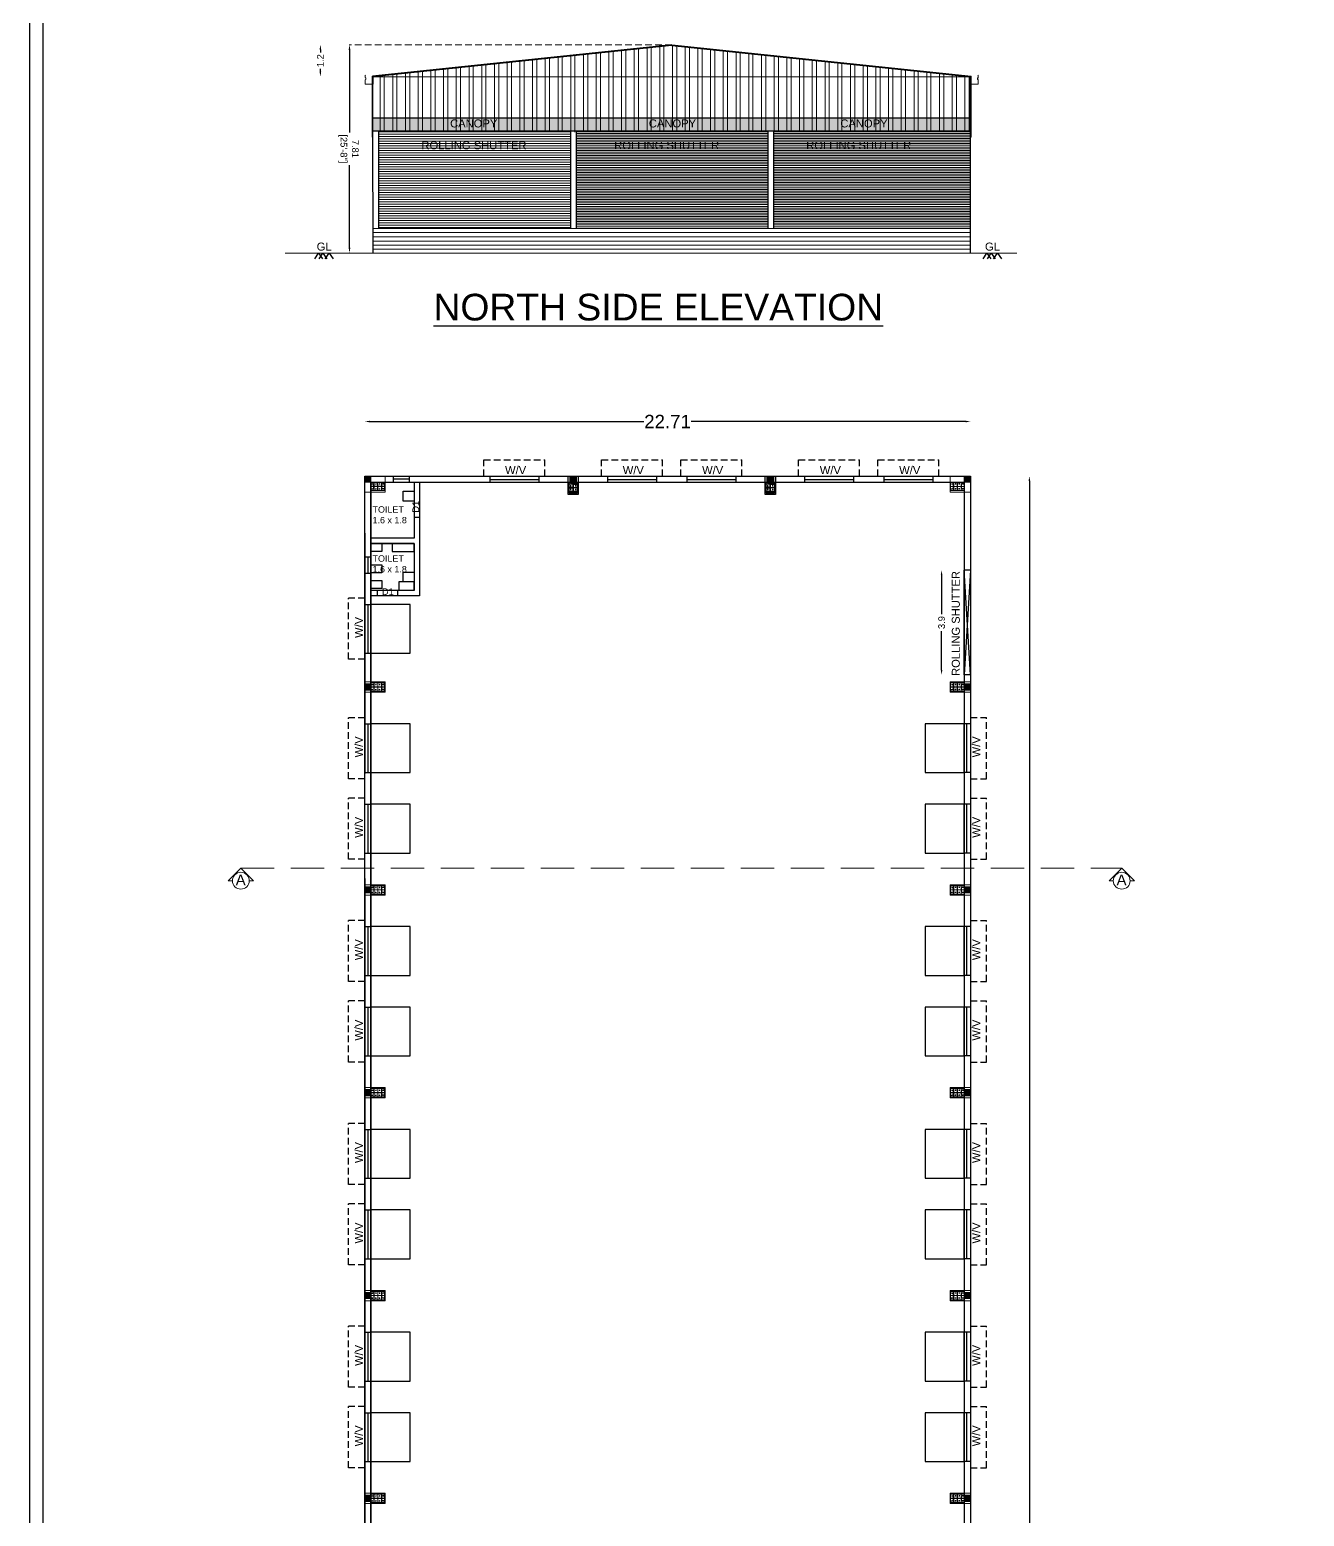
# Model space of a CAD drawing. Header units: metres. Extents: x 29685 to 29940, y 15099 to 15300.
# Drawn here: x 29685.3 to 29733.1, y 15181.2 to 15236.9 of the extents above; entities that cross this region are included whole.
import ezdxf

# ---------------------------------------------------------------- set-up
doc = ezdxf.new("R2010")
doc.units = ezdxf.units.M
doc.header["$MEASUREMENT"] = 0
doc.linetypes.add('DASHED2', pattern=[0.375, 0.25, -0.125])
doc.linetypes.add('HIDDEN', pattern=[0.375, 0.25, -0.125])
for name, color, linetype, lineweight in [('Base Plate-ST', 1, 'Continuous', 9), ('bolt', 3, 'Continuous', 5), ('Bolt-ST', 26, 'Continuous', 5), ('COL', 2, 'Continuous', 25), ('pedestal', 30, 'Continuous', 9), ('STEEL COLUMN', 255, 'Continuous', 5), ('Stiffeners-ST', 136, 'Continuous', 5)]:
    doc.layers.add(name, color=color, linetype=linetype, lineweight=lineweight)
for name, color, linetype in [('BLK_1_FLR_0_BLT_UP_AREA', 13, 'Continuous'), ('BLK_1_FLR_0_CARPET_AREA', 13, 'Continuous'), ('BLK_1_FLR_0_EXIT_WIDTH_DOOR', 2, 'Continuous'), ('BLK_1_FLR_0_ROOM_1_LIGHT_VENTILATION_1', 2, 'Continuous'), ('BLK_1_FLR_0_SP_WC', 233, 'Continuous'), ('BLK_1_FLR_0_WASH', 55, 'Continuous'), ('BLK_1_FLR_0_WATER_CLOSET', 7, 'Continuous'), ('BLK_1_PARAPET_HT', 233, 'Continuous')]:
    doc.layers.add(name, color=color, linetype=linetype)
doc.styles.get("Standard").update_dxf_attribs({"font": 'arial.ttf', "height": 0.25})
doc.styles.add('vel', font='arial.ttf', dxfattribs={"height": 1})
doc.dimstyles.new('kala', dxfattribs={"dimtxt": 0.26, "dimasz": 0.2, "dimexe": 0.18, "dimexo": 0.0625, "dimgap": 0.09, "dimtad": 0, "dimzin": 1, "dimdsep": 46, "dimtxsty": 'Standard', "dimcen": 0.09, "dimse1": 1, "dimse2": 1, "dimclrd": 251, "dimclrt": 1, "dimadec": 0, "dimazin": 0, "dimtfac": 1, "dimtofl": 0, "dimtmove": 0, "dimatfit": 3, "dimfxl": 0, "dimtolj": 1, "dimtzin": 0, "dimarcsym": 0})
doc.dimstyles.get("Standard").update_dxf_attribs({"dimtxt": 0.7, "dimasz": 0.18, "dimexe": 0.18, "dimexo": 0.0625, "dimgap": 0.09, "dimtad": 0, "dimdec": 1, "dimzin": 0, "dimdsep": 46, "dimtxsty": 'Standard', "dimcen": 0.09, "dimse1": 1, "dimse2": 1, "dimadec": 0, "dimazin": 0, "dimtfac": 1, "dimtdec": 1, "dimtofl": 0, "dimtmove": 0, "dimatfit": 3, "dimfxl": 0, "dimtolj": 1, "dimtzin": 0, "dimarcsym": 0})

# ---------------------------------------------------------------- blocks, each defined once
blk = doc.blocks.new('BOLT')
at = {"layer": 'bolt', "color": 3, "linetype": 'ByBlock'}
blk.add_circle((0, 0), 10, dxfattribs=at)
at = {"layer": 'COL', "linetype": 'ByBlock'}
for p, q in [((20, 0), (-20, 0)), ((0, -20), (0, 20))]:
    blk.add_line(p, q, dxfattribs=at)
blk = doc.blocks.new('TGHTFHF')
at = {"layer": 'pedestal'}
h = blk.add_hatch(dxfattribs=at)
h.set_pattern_fill('ANSI31', color=256, scale=0.08128, angle=180, style=0)
h.set_pattern_definition([(45, (-8687.182967, 3468.545343), (-0.007184204897, 0.0071842048965), [])])
h.paths.add_polyline_path([(2353.327, -1107.456), (2353.093, -1107.456), (2353.093, -1107.69), (2353.327, -1107.69)])
at = {"layer": 'Base Plate-ST'}
blk.add_lwpolyline([(2353.327, -1107.146), (2353.327, -1107.456), (2353.835, -1107.456), (2353.835, -1107.146)], close=True, dxfattribs=at)
at = {"layer": 'pedestal'}
for points in [[(2353.093, -1107.69), (2353.855, -1107.69), (2353.855, -1107.08), (2353.093, -1107.08)], [(2353.327, -1107.456), (2353.093, -1107.456), (2353.093, -1107.69), (2353.327, -1107.69)]]:
    blk.add_lwpolyline(points, close=True, dxfattribs=at)
at = {"layer": 'STEEL COLUMN'}
for points in [[(2353.428, -1107.197), (2353.428, -1107.405), (2353.436, -1107.405), (2353.436, -1107.197)], [(2353.725, -1107.197), (2353.725, -1107.405), (2353.733, -1107.405), (2353.733, -1107.197)]]:
    blk.add_lwpolyline(points, close=True, dxfattribs=at)
blk.add_lwpolyline([(2353.436, -1107.304), (2353.725, -1107.304), (2353.725, -1107.299), (2353.436, -1107.299), (2353.436, -1107.304)], dxfattribs=at)
at = {"layer": 'Stiffeners-ST'}
for points in [[(2353.443, -1107.146), (2353.436, -1107.146), (2353.436, -1107.299), (2353.443, -1107.299)], [(2353.584, -1107.146), (2353.578, -1107.146), (2353.578, -1107.299), (2353.584, -1107.299)], [(2353.719, -1107.146), (2353.725, -1107.146), (2353.725, -1107.299), (2353.719, -1107.299)], [(2353.327, -1107.304), (2353.327, -1107.298), (2353.428, -1107.298), (2353.428, -1107.304)], [(2353.443, -1107.456), (2353.436, -1107.456), (2353.436, -1107.304), (2353.443, -1107.304)], [(2353.584, -1107.456), (2353.578, -1107.456), (2353.578, -1107.304), (2353.584, -1107.304)], [(2353.719, -1107.456), (2353.725, -1107.456), (2353.725, -1107.304), (2353.719, -1107.304)], [(2353.835, -1107.304), (2353.835, -1107.298), (2353.733, -1107.298), (2353.733, -1107.304)]]:
    blk.add_lwpolyline(points, close=True, dxfattribs=at)
at = {"layer": 'Bolt-ST', "yscale": 0.0010160000000007, "zscale": 0.0010160000000007, "rotation": 180}
for p, xscale in [((2353.378, -1107.207), 0.0010160000000007), ((2353.513, -1107.207), 0.0010160000000007), ((2353.649, -1107.207), 0.0010160000000007), ((2353.784, -1107.207), -0.0010160000000007)]:
    blk.add_blockref('BOLT', p, dxfattribs=dict(at, xscale=xscale))
at = {"layer": 'Bolt-ST', "yscale": 0.0010160000000007, "zscale": 0.0010160000000007}
for p, xscale in [((2353.378, -1107.395), -0.0010160000000007), ((2353.513, -1107.395), -0.0010160000000007), ((2353.649, -1107.395), -0.0010160000000007), ((2353.784, -1107.395), 0.0010160000000007)]:
    blk.add_blockref('BOLT', p, dxfattribs=dict(at, xscale=xscale))
blk = doc.blocks.new('GHGVHGT')
at = {"layer": 'pedestal'}
h = blk.add_hatch(dxfattribs=at)
h.set_pattern_fill('ANSI31', color=256, scale=0.08128, angle=180, style=0)
h.set_pattern_definition([(45, (-8685.075617, 3468.499579), (-0.007184204897, 0.0071842048965), [])])
h.paths.add_polyline_path([(2355.434, -1107.502), (2355.2, -1107.502), (2355.2, -1107.735), (2355.434, -1107.735)])
at = {"layer": 'Base Plate-ST'}
blk.add_lwpolyline([(2355.434, -1107.464), (2355.434, -1107.774), (2355.942, -1107.774), (2355.942, -1107.464)], close=True, dxfattribs=at)
at = {"layer": 'pedestal'}
for points in [[(2355.2, -1107.812), (2355.962, -1107.812), (2355.962, -1107.426), (2355.2, -1107.426)], [(2355.434, -1107.502), (2355.2, -1107.502), (2355.2, -1107.735), (2355.434, -1107.735)]]:
    blk.add_lwpolyline(points, close=True, dxfattribs=at)
at = {"layer": 'STEEL COLUMN'}
for points in [[(2355.536, -1107.514), (2355.536, -1107.723), (2355.544, -1107.723), (2355.544, -1107.514)], [(2355.832, -1107.514), (2355.832, -1107.723), (2355.841, -1107.723), (2355.841, -1107.514)]]:
    blk.add_lwpolyline(points, close=True, dxfattribs=at)
blk.add_lwpolyline([(2355.544, -1107.621), (2355.832, -1107.621), (2355.832, -1107.616), (2355.544, -1107.616), (2355.544, -1107.621)], dxfattribs=at)
at = {"layer": 'Stiffeners-ST'}
for points in [[(2355.434, -1107.622), (2355.434, -1107.616), (2355.536, -1107.616), (2355.536, -1107.622)], [(2355.55, -1107.464), (2355.544, -1107.464), (2355.544, -1107.616), (2355.55, -1107.616)], [(2355.55, -1107.774), (2355.544, -1107.774), (2355.544, -1107.621), (2355.55, -1107.621)], [(2355.691, -1107.464), (2355.685, -1107.464), (2355.685, -1107.616), (2355.691, -1107.616)], [(2355.691, -1107.774), (2355.685, -1107.774), (2355.685, -1107.621), (2355.691, -1107.621)], [(2355.826, -1107.464), (2355.832, -1107.464), (2355.832, -1107.616), (2355.826, -1107.616)], [(2355.826, -1107.774), (2355.832, -1107.774), (2355.832, -1107.621), (2355.826, -1107.621)], [(2355.942, -1107.622), (2355.942, -1107.616), (2355.841, -1107.616), (2355.841, -1107.622)]]:
    blk.add_lwpolyline(points, close=True, dxfattribs=at)
at = {"layer": 'Bolt-ST', "yscale": 0.0010160000000007, "zscale": 0.0010160000000007, "rotation": 180}
for p, xscale in [((2355.485, -1107.525), 0.0010160000000007), ((2355.62, -1107.525), 0.0010160000000007), ((2355.756, -1107.525), 0.0010160000000007), ((2355.891, -1107.525), -0.0010160000000007)]:
    blk.add_blockref('BOLT', p, dxfattribs=dict(at, xscale=xscale))
at = {"layer": 'Bolt-ST', "yscale": 0.0010160000000007, "zscale": 0.0010160000000007}
for p, xscale in [((2355.485, -1107.713), -0.0010160000000007), ((2355.62, -1107.713), -0.0010160000000007), ((2355.756, -1107.713), -0.0010160000000007), ((2355.891, -1107.713), 0.0010160000000007)]:
    blk.add_blockref('BOLT', p, dxfattribs=dict(at, xscale=xscale))
blk = doc.blocks.new('*D34')
at = {"color": 0, "lineweight": -2}
for p, q in [((29722.773, 15220.028), (29722.773, 15179.008)), ((29722.773, 15136.118), (29722.773, 15177.138))]:
    blk.add_line(p, q, dxfattribs=at)
at = {"color": 0}
for points in [[(29722.743, 15220.028), (29722.803, 15220.028), (29722.773, 15220.208)], [(29722.743, 15136.118), (29722.803, 15136.118), (29722.773, 15135.938)]]:
    blk.add_solid(points, dxfattribs=at)
at = {"layer": 'Defpoints', "color": 0}
for p in [(29720.562, 15220.208), (29722.773, 15220.208), (29720.562, 15135.938)]:
    blk.add_point(p, dxfattribs=at)
at = {"color": 0, "insert": (29722.773, 15178.073), "char_height": 0.25, "attachment_point": 5, "rotation": 90}
blk.add_mtext('\\A1;{\\H2.002x;84.27}', dxfattribs=at)
blk = doc.blocks.new('*D35')
at = {"color": 0, "lineweight": -2}
for p, q in [((29698.032, 15222.253), (29708.317, 15222.253)), ((29720.382, 15222.253), (29710.098, 15222.253))]:
    blk.add_line(p, q, dxfattribs=at)
at = {"color": 0}
for points in [[(29698.032, 15222.283), (29698.032, 15222.223), (29697.852, 15222.253)], [(29720.382, 15222.283), (29720.382, 15222.223), (29720.562, 15222.253)]]:
    blk.add_solid(points, dxfattribs=at)
at = {"layer": 'Defpoints', "color": 0}
for p in [(29697.852, 15222.253), (29697.852, 15220.208), (29720.562, 15220.208)]:
    blk.add_point(p, dxfattribs=at)
at = {"color": 0, "insert": (29709.207, 15222.253), "char_height": 0.25, "attachment_point": 5}
blk.add_mtext('\\A1;{\\H2.002x;22.71}', dxfattribs=at)
blk = doc.blocks.new('*D41')
at = {"color": 251, "lineweight": -2}
for p, q in [((29697.281, 15236.18), (29697.281, 15233.084)), ((29697.281, 15228.771), (29697.281, 15231.867))]:
    blk.add_line(p, q, dxfattribs=at)
at = {"color": 251}
for points in [[(29697.315, 15236.18), (29697.248, 15236.18), (29697.281, 15236.38)], [(29697.315, 15228.771), (29697.248, 15228.771), (29697.281, 15228.571)]]:
    blk.add_solid(points, dxfattribs=at)
at = {"layer": 'Defpoints', "color": 0}
for p in [(29709.285, 15236.38), (29697.281, 15228.571), (29709.286, 15228.571)]:
    blk.add_point(p, dxfattribs=at)
at = {"color": 1, "char_height": 0.25, "attachment_point": 5, "rotation": 270.0008}
for s, insert in [('\\A1;[25\'-8"]', (29697.031, 15232.476)), ('\\A1;7.81', (29697.499, 15232.476))]:
    blk.add_mtext(s, dxfattribs=dict(at, insert=insert))
blk = doc.blocks.new('*D44')
at = {"layer": 'BLK_1_FLR_0_EXIT_WIDTH_DOOR', "color": 0, "lineweight": -2}
for p, q in [((29719.482, 15216.499), (29719.482, 15215.032)), ((29719.482, 15212.931), (29719.482, 15214.397))]:
    blk.add_line(p, q, dxfattribs=at)
at = {"layer": 'BLK_1_FLR_0_EXIT_WIDTH_DOOR', "color": 0}
for points in [[(29719.452, 15216.499), (29719.512, 15216.499), (29719.482, 15216.679)], [(29719.452, 15212.931), (29719.512, 15212.931), (29719.482, 15212.751)]]:
    blk.add_solid(points, dxfattribs=at)
at = {"layer": 'Defpoints', "color": 0}
for p in [(29720.332, 15216.679), (29719.482, 15212.751), (29720.332, 15212.751)]:
    blk.add_point(p, dxfattribs=at)
at = {"layer": 'BLK_1_FLR_0_EXIT_WIDTH_DOOR', "color": 0, "insert": (29719.482, 15214.715), "char_height": 0.25, "attachment_point": 5, "rotation": 90}
blk.add_mtext('\\A1;3.9', dxfattribs=at)
blk = doc.blocks.new('*D47')
at = {"layer": 'BLK_1_PARAPET_HT', "color": 0, "lineweight": -2}
for p, q in [((29696.189, 15236.2), (29696.189, 15236.087)), ((29696.189, 15235.365), (29696.189, 15235.478))]:
    blk.add_line(p, q, dxfattribs=at)
at = {"layer": 'BLK_1_PARAPET_HT', "color": 0}
for points in [[(29696.159, 15236.2), (29696.219, 15236.2), (29696.189, 15236.38)], [(29696.159, 15235.365), (29696.219, 15235.365), (29696.189, 15235.185)]]:
    blk.add_solid(points, dxfattribs=at)
at = {"layer": 'Defpoints', "color": 0}
for p in [(29709.285, 15236.38), (29696.189, 15235.185), (29709.285, 15235.185)]:
    blk.add_point(p, dxfattribs=at)
at = {"layer": 'BLK_1_PARAPET_HT', "color": 0, "insert": (29696.189, 15235.783), "char_height": 0.25, "attachment_point": 5, "rotation": 90}
blk.add_mtext('\\A1;1.2', dxfattribs=at)

msp = doc.modelspace()

# ---------------------------------------------------------------- hatches: boundary and pattern name
at = {"lineweight": 0}
h = msp.add_hatch(dxfattribs=at)
h.set_pattern_fill('ANSI32', color=256, scale=0.050054, angle=45)
h.set_pattern_definition([(90, (27268.3452, 16228.6734), (-0.47676657, 0), []), (90, (27268.50414, 16228.8323), (-0.47676657, 0), [])])
h.paths.add_polyline_path([(29698.162, 15233.106), (29720.563, 15233.106), (29720.563, 15234.901), (29720.561, 15234.901), (29720.561, 15235.179), (29720.19, 15235.218), (29709.362, 15236.358), (29698.534, 15235.22), (29698.535, 15235.218), (29698.164, 15235.179), (29698.164, 15234.901)])
h = msp.add_hatch(color=256, dxfattribs=at)
h.dxf.hatch_style = 1
h.paths.add_polyline_path([(29707.062, 15233.646), (29698.162, 15233.646), (29698.162, 15233.153), (29707.062, 15233.153)])
h.paths.add_polyline_path([(29710.995, 15233.646), (29707.062, 15233.646), (29707.062, 15233.153), (29710.995, 15233.153)])
h.paths.add_polyline_path([(29714.638, 15233.646), (29710.995, 15233.646), (29710.995, 15233.153), (29714.638, 15233.153)])
h.paths.add_polyline_path([(29718.571, 15233.646), (29714.638, 15233.646), (29714.638, 15233.153), (29718.571, 15233.153)])
h.paths.add_polyline_path([(29720.563, 15233.646), (29718.571, 15233.646), (29718.571, 15233.153), (29720.563, 15233.153)])
h = msp.add_hatch(dxfattribs=at)
h.set_pattern_fill('ANSI31', color=256, scale=0.7, angle=135)
h.set_pattern_definition([(180, (-705.13335, 389.794925), (0, -0.0875), [])])
h.paths.add_polyline_path([(29705.573, 15233.153), (29698.378, 15233.153), (29698.378, 15229.491), (29705.573, 15229.491)])
h.paths.add_polyline_path([(29699.871, 15232.293), (29703.96, 15232.293), (29703.96, 15232.912), (29699.871, 15232.912)], flags=24)
h = msp.add_hatch(dxfattribs=at)
h.set_pattern_fill('ANSI31', color=256, scale=0.020022, angle=135)
h.set_pattern_definition([(180, (27276.903787, 16312.2634), (0, -0.0635688761), [])])
h.paths.add_polyline_path([(29712.972, 15233.153), (29705.782, 15233.153), (29705.782, 15229.491), (29712.972, 15229.491)])
h.paths.add_polyline_path([(29720.563, 15232.912), (29720.563, 15232.912), (29720.563, 15233.153), (29713.181, 15233.153), (29713.181, 15229.491), (29720.562, 15229.491)])
h.paths.add_polyline_path([(29707.099, 15232.293), (29711.189, 15232.293), (29711.189, 15232.912), (29707.099, 15232.912)], flags=24)
h.paths.add_polyline_path([(29714.298, 15232.293), (29718.388, 15232.293), (29718.388, 15232.912), (29714.298, 15232.912)], flags=24)
h = msp.add_hatch()
h.set_pattern_fill('ANSI31', color=256, scale=0.08126, angle=180, style=0)
h.set_pattern_definition([(45, (18668.034472, 19799.711073), (-0.007182409295, 0.007182409294), [])])
h.paths.add_polyline_path([(29705.785, 15219.975), (29705.551, 15219.975), (29705.551, 15220.209), (29705.785, 15220.209)])
h = msp.add_hatch()
h.set_pattern_fill('ANSI31', color=256, scale=0.08126, angle=180, style=0)
h.set_pattern_definition([(45, (18675.423264, 19799.711073), (-0.007182409295, 0.007182409294), [])])
h.paths.add_polyline_path([(29713.174, 15219.975), (29712.94, 15219.975), (29712.94, 15220.209), (29713.174, 15220.209)])

# ---------------------------------------------------------------- linework, layer by layer
at = {"linetype": 'DASHED2', "lineweight": 5}
msp.add_line((29709.362, 15236.382), (29697.27, 15236.382), dxfattribs=at)
for p, q in [((29709.362, 15236.382), (29698.138, 15235.202)), ((29709.362, 15236.358), (29698.162, 15235.181)), ((29709.362, 15236.382), (29720.586, 15235.202)), ((29709.362, 15236.358), (29720.586, 15235.179)), ((29698.138, 15232.912), (29698.138, 15235.202)), ((29698.162, 15232.912), (29698.162, 15235.181)), ((29720.563, 15232.912), (29720.563, 15235.181)), ((29720.586, 15232.912), (29720.586, 15235.202)), ((29698.162, 15234.215), (29698.138, 15234.215)), ((29720.563, 15234.215), (29720.586, 15234.215)), ((29698.162, 15233.646), (29720.592, 15233.646)), ((29698.138, 15232.912), (29698.162, 15232.912)), ((29698.162, 15233.153), (29720.592, 15233.153)), ((29698.378, 15229.491), (29698.378, 15233.153)), ((29705.573, 15233.153), (29705.573, 15229.491)), ((29705.782, 15233.153), (29705.782, 15229.491)), ((29712.972, 15233.153), (29712.972, 15229.491)), ((29713.181, 15233.153), (29713.181, 15229.491)), ((29720.586, 15232.912), (29720.563, 15232.912)), ((29697.852, 15220.209), (29720.562, 15220.209)), ((29698.082, 15219.979), (29720.332, 15219.979)), ((29698.082, 15219.979), (29698.082, 15135.938)), ((29702.544, 15220.21), (29702.544, 15219.98)), ((29702.544, 15220.08), (29704.374, 15220.08)), ((29704.374, 15220.21), (29704.374, 15219.98)), ((29706.956, 15220.209), (29706.956, 15219.979)), ((29706.956, 15220.079), (29708.786, 15220.079)), ((29708.786, 15220.209), (29708.786, 15219.979)), ((29709.933, 15220.209), (29709.933, 15219.979)), ((29709.933, 15220.079), (29711.763, 15220.079)), ((29711.763, 15220.209), (29711.763, 15219.979)), ((29714.345, 15220.209), (29714.345, 15219.979)), ((29714.345, 15220.079), (29716.175, 15220.079)), ((29716.175, 15220.209), (29716.175, 15219.979)), ((29717.321, 15220.209), (29717.321, 15219.979)), ((29717.321, 15220.079), (29719.151, 15220.079)), ((29719.151, 15220.209), (29719.151, 15219.979)), ((29720.332, 15219.979), (29720.332, 15135.938)), ((29697.852, 15218.064), (29697.852, 15209.052)), ((29720.562, 15218.064), (29720.562, 15135.938)), ((29720.562, 15216.679), (29720.332, 15216.679)), ((29720.332, 15212.751), (29720.332, 15216.679)), ((29720.562, 15216.679), (29720.332, 15212.751)), ((29720.562, 15212.751), (29720.332, 15216.679)), ((29720.562, 15216.679), (29720.562, 15212.751)), ((29697.852, 15215.397), (29698.082, 15215.397)), ((29697.982, 15213.567), (29697.982, 15215.397)), ((29697.852, 15213.567), (29698.082, 15213.567)), ((29720.562, 15212.751), (29720.332, 15212.751)), ((29697.852, 15210.918), (29698.082, 15210.918)), ((29697.982, 15209.088), (29697.982, 15210.918)), ((29720.562, 15210.919), (29720.332, 15210.919)), ((29720.432, 15209.089), (29720.432, 15210.919)), ((29697.852, 15209.088), (29698.082, 15209.088)), ((29720.562, 15209.089), (29720.332, 15209.089)), ((29697.852, 15207.902), (29698.082, 15207.902)), ((29697.982, 15206.072), (29697.982, 15207.902)), ((29720.562, 15207.903), (29720.332, 15207.903)), ((29720.432, 15206.073), (29720.432, 15207.903)), ((29697.852, 15206.072), (29698.082, 15206.072)), ((29720.562, 15206.073), (29720.332, 15206.073)), ((29697.852, 15205.124), (29697.852, 15135.938)), ((29697.852, 15203.313), (29698.082, 15203.313)), ((29697.982, 15201.483), (29697.982, 15203.313)), ((29720.562, 15203.314), (29720.332, 15203.314)), ((29720.432, 15201.484), (29720.432, 15203.314)), ((29697.852, 15201.483), (29698.082, 15201.483)), ((29720.562, 15201.484), (29720.332, 15201.484)), ((29697.852, 15200.297), (29698.082, 15200.297)), ((29697.982, 15198.467), (29697.982, 15200.297)), ((29720.562, 15200.297), (29720.332, 15200.297)), ((29720.432, 15198.467), (29720.432, 15200.297)), ((29697.852, 15198.467), (29698.082, 15198.467)), ((29720.562, 15198.467), (29720.332, 15198.467)), ((29697.852, 15195.707), (29698.082, 15195.707)), ((29697.982, 15193.877), (29697.982, 15195.707)), ((29720.562, 15195.708), (29720.332, 15195.708)), ((29720.432, 15193.878), (29720.432, 15195.708)), ((29697.852, 15193.877), (29698.082, 15193.877)), ((29720.562, 15193.878), (29720.332, 15193.878)), ((29697.852, 15192.691), (29698.082, 15192.691)), ((29697.982, 15190.861), (29697.982, 15192.691)), ((29720.562, 15192.692), (29720.332, 15192.692)), ((29720.432, 15190.862), (29720.432, 15192.692)), ((29697.852, 15190.861), (29698.082, 15190.861)), ((29720.562, 15190.862), (29720.332, 15190.862)), ((29697.852, 15188.102), (29698.082, 15188.102)), ((29697.982, 15186.272), (29697.982, 15188.102)), ((29720.562, 15188.103), (29720.332, 15188.103)), ((29720.432, 15186.273), (29720.432, 15188.103)), ((29697.852, 15186.272), (29698.082, 15186.272)), ((29720.562, 15186.273), (29720.332, 15186.273)), ((29697.852, 15185.086), (29698.082, 15185.086)), ((29697.982, 15183.256), (29697.982, 15185.086)), ((29720.562, 15185.086), (29720.332, 15185.086)), ((29720.432, 15183.256), (29720.432, 15185.086)), ((29697.852, 15183.256), (29698.082, 15183.256)), ((29720.562, 15183.256), (29720.332, 15183.256))]:
    msp.add_line(p, q)
at = {"lineweight": 0}
msp.add_line((29698.162, 15235.181), (29720.586, 15235.179), dxfattribs=at)
at = {"linetype": 'Continuous'}
for p, q in [((29698.163, 15228.571), (29698.161, 15233.153)), ((29720.562, 15228.571), (29720.563, 15233.153))]:
    msp.add_line(p, q, dxfattribs=at)
at = {"lineweight": 5}
for p, q in [((29720.562, 15229.491), (29698.162, 15229.491)), ((29720.562, 15229.341), (29698.162, 15229.341)), ((29720.562, 15229.181), (29698.162, 15229.181)), ((29720.562, 15229.021), (29698.162, 15229.021)), ((29720.562, 15228.871), (29698.162, 15228.871)), ((29722.306, 15228.571), (29694.872, 15228.571)), ((29720.562, 15228.721), (29698.162, 15228.721)), ((29720.562, 15228.571), (29698.162, 15228.571))]:
    msp.add_line(p, q, dxfattribs=at)
at = {"linetype": 'HIDDEN'}
for p, q in [((29702.314, 15220.21), (29702.314, 15220.82)), ((29702.314, 15220.82), (29704.604, 15220.82)), ((29704.604, 15220.21), (29704.604, 15220.82)), ((29706.726, 15220.209), (29706.726, 15220.819)), ((29706.726, 15220.819), (29709.016, 15220.819)), ((29709.016, 15220.209), (29709.016, 15220.819)), ((29709.703, 15220.209), (29709.703, 15220.819)), ((29709.703, 15220.819), (29711.993, 15220.819)), ((29711.993, 15220.209), (29711.993, 15220.819)), ((29714.115, 15220.209), (29714.115, 15220.819)), ((29714.115, 15220.819), (29716.405, 15220.819)), ((29716.405, 15220.209), (29716.405, 15220.819)), ((29717.091, 15220.209), (29717.091, 15220.819)), ((29717.091, 15220.819), (29719.381, 15220.819)), ((29719.381, 15220.209), (29719.381, 15220.819)), ((29697.852, 15215.627), (29697.242, 15215.627)), ((29697.242, 15213.337), (29697.242, 15215.627)), ((29697.852, 15213.337), (29697.242, 15213.337)), ((29697.852, 15211.148), (29697.242, 15211.148)), ((29697.242, 15208.858), (29697.242, 15211.148)), ((29720.562, 15211.149), (29721.172, 15211.149)), ((29721.172, 15208.859), (29721.172, 15211.149)), ((29697.852, 15208.858), (29697.242, 15208.858)), ((29720.562, 15208.859), (29721.172, 15208.859)), ((29697.852, 15208.132), (29697.242, 15208.132)), ((29697.242, 15205.842), (29697.242, 15208.132)), ((29720.562, 15208.133), (29721.172, 15208.133)), ((29721.172, 15205.843), (29721.172, 15208.133)), ((29697.852, 15205.842), (29697.242, 15205.842)), ((29720.562, 15205.843), (29721.172, 15205.843)), ((29697.852, 15203.543), (29697.242, 15203.543)), ((29697.242, 15201.253), (29697.242, 15203.543)), ((29720.562, 15203.544), (29721.172, 15203.544)), ((29721.172, 15201.254), (29721.172, 15203.544)), ((29697.852, 15201.253), (29697.242, 15201.253)), ((29720.562, 15201.254), (29721.172, 15201.254)), ((29697.852, 15200.527), (29697.242, 15200.527)), ((29697.242, 15198.237), (29697.242, 15200.527)), ((29720.562, 15200.527), (29721.172, 15200.527)), ((29721.172, 15198.237), (29721.172, 15200.527)), ((29697.852, 15198.237), (29697.242, 15198.237)), ((29720.562, 15198.237), (29721.172, 15198.237)), ((29697.852, 15195.937), (29697.242, 15195.937)), ((29697.242, 15193.647), (29697.242, 15195.937)), ((29720.562, 15195.938), (29721.172, 15195.938)), ((29721.172, 15193.648), (29721.172, 15195.938)), ((29697.852, 15193.647), (29697.242, 15193.647)), ((29720.562, 15193.648), (29721.172, 15193.648)), ((29697.852, 15192.921), (29697.242, 15192.921)), ((29697.242, 15190.631), (29697.242, 15192.921)), ((29720.562, 15192.922), (29721.172, 15192.922)), ((29721.172, 15190.632), (29721.172, 15192.922)), ((29697.852, 15190.631), (29697.242, 15190.631)), ((29720.562, 15190.632), (29721.172, 15190.632)), ((29697.852, 15188.332), (29697.242, 15188.332)), ((29697.242, 15186.042), (29697.242, 15188.332)), ((29720.562, 15188.333), (29721.172, 15188.333)), ((29721.172, 15186.043), (29721.172, 15188.333)), ((29697.852, 15186.042), (29697.242, 15186.042)), ((29720.562, 15186.043), (29721.172, 15186.043)), ((29697.852, 15185.316), (29697.242, 15185.316)), ((29697.242, 15183.026), (29697.242, 15185.316)), ((29720.562, 15185.316), (29721.172, 15185.316)), ((29721.172, 15183.026), (29721.172, 15185.316)), ((29697.852, 15183.026), (29697.242, 15183.026)), ((29720.562, 15183.026), (29721.172, 15183.026))]:
    msp.add_line(p, q, dxfattribs=at)
at = {"color": 0}
for p, q in [((29698.925, 15219.978), (29698.925, 15220.208)), ((29698.925, 15220.108), (29699.535, 15220.108)), ((29699.535, 15219.978), (29699.535, 15220.208)), ((29699.906, 15219.978), (29699.906, 15215.72)), ((29699.706, 15218.653), (29699.706, 15217.881)), ((29699.906, 15218.653), (29699.706, 15218.653)), ((29699.706, 15217.881), (29698.086, 15217.881)), ((29698.086, 15217.166), (29697.886, 15217.166)), ((29697.986, 15216.556), (29697.986, 15217.166)), ((29699.706, 15217.681), (29698.086, 15217.681)), ((29699.706, 15217.681), (29699.706, 15215.92)), ((29698.086, 15216.556), (29697.886, 15216.556)), ((29698.316, 15215.92), (29698.086, 15215.92)), ((29699.906, 15215.72), (29698.086, 15215.72)), ((29698.316, 15215.92), (29698.316, 15215.72)), ((29699.706, 15215.92), (29699.076, 15215.92)), ((29699.076, 15215.92), (29699.076, 15215.72))]:
    msp.add_line(p, q, dxfattribs=at)
at = {"linetype": 'ByBlock', "lineweight": 0}
for p, q in [((29692.733, 15205.035), (29693.207, 15205.51)), ((29693.682, 15205.035), (29693.207, 15205.51)), ((29725.761, 15205.035), (29726.236, 15205.51)), ((29726.71, 15205.035), (29726.236, 15205.51)), ((29692.733, 15205.035), (29692.891, 15205.035)), ((29693.682, 15205.035), (29693.524, 15205.035)), ((29725.761, 15205.035), (29725.92, 15205.035)), ((29726.71, 15205.035), (29726.552, 15205.035))]:
    msp.add_line(p, q, dxfattribs=at)
at = {"linetype": 'DASHED2', "lineweight": 5, "ltscale": 5}
msp.add_line((29693.207, 15205.51), (29726.236, 15205.51), dxfattribs=at)
for points in [[(29685.291, 15261.668), (29778.054, 15261.668), (29778.054, 15118.465), (29685.291, 15118.465)], [(29685.791, 15261.168), (29777.554, 15261.168), (29777.554, 15118.965), (29685.791, 15118.965)], [(29697.852, 15220.208), (29720.562, 15220.208), (29720.562, 15135.938), (29697.852, 15135.938)], [(29705.475, 15220.209), (29705.861, 15220.209), (29705.861, 15219.518), (29705.475, 15219.518)], [(29705.823, 15219.569), (29705.513, 15219.569), (29705.513, 15219.975), (29705.823, 15219.975)], [(29705.785, 15219.975), (29705.551, 15219.975), (29705.551, 15220.209), (29705.785, 15220.209)], [(29705.594, 15219.975), (29705.6, 15219.975), (29705.6, 15219.924), (29705.594, 15219.924)], [(29705.742, 15219.975), (29705.736, 15219.975), (29705.736, 15219.924), (29705.742, 15219.924)], [(29712.864, 15220.209), (29713.25, 15220.209), (29713.25, 15219.518), (29712.864, 15219.518)], [(29713.212, 15219.569), (29712.902, 15219.569), (29712.902, 15219.975), (29713.212, 15219.975)], [(29713.174, 15219.975), (29712.94, 15219.975), (29712.94, 15220.209), (29713.174, 15220.209)], [(29712.983, 15219.975), (29712.989, 15219.975), (29712.989, 15219.924), (29712.983, 15219.924)], [(29713.131, 15219.975), (29713.125, 15219.975), (29713.125, 15219.924), (29713.131, 15219.924)], [(29705.513, 15219.91), (29705.513, 15219.916), (29705.665, 15219.916), (29705.665, 15219.91)], [(29705.513, 15219.775), (29705.513, 15219.769), (29705.665, 15219.769), (29705.665, 15219.775)], [(29705.513, 15219.634), (29705.513, 15219.628), (29705.665, 15219.628), (29705.665, 15219.634)], [(29705.772, 15219.916), (29705.564, 15219.916), (29705.564, 15219.924), (29705.772, 15219.924)], [(29705.772, 15219.62), (29705.564, 15219.62), (29705.564, 15219.628), (29705.772, 15219.628)], [(29705.594, 15219.569), (29705.6, 15219.569), (29705.6, 15219.62), (29705.594, 15219.62)], [(29705.823, 15219.91), (29705.823, 15219.916), (29705.67, 15219.916), (29705.67, 15219.91)], [(29705.823, 15219.775), (29705.823, 15219.769), (29705.67, 15219.769), (29705.67, 15219.775)], [(29705.823, 15219.634), (29705.823, 15219.628), (29705.67, 15219.628), (29705.67, 15219.634)], [(29705.742, 15219.569), (29705.736, 15219.569), (29705.736, 15219.62), (29705.742, 15219.62)], [(29712.902, 15219.91), (29712.902, 15219.916), (29713.054, 15219.916), (29713.054, 15219.91)], [(29712.902, 15219.775), (29712.902, 15219.769), (29713.054, 15219.769), (29713.054, 15219.775)], [(29712.902, 15219.634), (29712.902, 15219.628), (29713.054, 15219.628), (29713.054, 15219.634)], [(29713.161, 15219.916), (29712.953, 15219.916), (29712.953, 15219.924), (29713.161, 15219.924)], [(29713.161, 15219.62), (29712.953, 15219.62), (29712.953, 15219.628), (29713.161, 15219.628)], [(29712.983, 15219.569), (29712.989, 15219.569), (29712.989, 15219.62), (29712.983, 15219.62)], [(29713.212, 15219.91), (29713.212, 15219.916), (29713.059, 15219.916), (29713.059, 15219.91)], [(29713.212, 15219.775), (29713.212, 15219.769), (29713.059, 15219.769), (29713.059, 15219.775)], [(29713.212, 15219.634), (29713.212, 15219.628), (29713.059, 15219.628), (29713.059, 15219.634)], [(29713.131, 15219.569), (29713.125, 15219.569), (29713.125, 15219.62), (29713.131, 15219.62)]]:
    msp.add_lwpolyline(points, close=True)
at = {"lineweight": 9}
for points in [[(29698.535, 15235.218), (29698.534, 15235.22), (29698.162, 15235.181), (29698.162, 15234.903), (29697.87, 15234.903), (29697.87, 15235.062), (29697.89, 15235.081), (29697.89, 15235.136), (29697.87, 15235.156), (29697.87, 15235.227), (29697.886, 15235.242), (29697.884, 15235.244), (29697.868, 15235.228), (29697.868, 15235.155), (29697.888, 15235.135), (29697.888, 15235.082), (29697.868, 15235.062), (29697.868, 15234.901), (29698.164, 15234.901), (29698.164, 15235.179), (29698.535, 15235.218)], [(29720.19, 15235.218), (29720.19, 15235.22), (29720.563, 15235.181), (29720.563, 15234.903), (29720.854, 15234.903), (29720.854, 15235.062), (29720.834, 15235.081), (29720.834, 15235.136), (29720.854, 15235.156), (29720.854, 15235.227), (29720.839, 15235.242), (29720.84, 15235.244), (29720.856, 15235.228), (29720.856, 15235.155), (29720.837, 15235.135), (29720.837, 15235.082), (29720.856, 15235.062), (29720.856, 15234.901), (29720.561, 15234.901), (29720.561, 15235.179), (29720.19, 15235.218)]]:
    msp.add_lwpolyline(points, dxfattribs=at)
for points in [[(29695.977, 15228.349), (29696.124, 15228.571), (29696.271, 15228.349)], [(29696.139, 15228.349), (29696.286, 15228.571), (29696.433, 15228.349)], [(29696.371, 15228.349), (29696.519, 15228.571), (29696.666, 15228.349)], [(29721.036, 15228.349), (29721.183, 15228.571), (29721.33, 15228.349)], [(29721.198, 15228.349), (29721.345, 15228.571), (29721.493, 15228.349)], [(29721.43, 15228.349), (29721.578, 15228.571), (29721.725, 15228.349)], [(29705.665, 15219.628), (29705.665, 15219.916), (29705.67, 15219.916), (29705.67, 15219.628), (29705.665, 15219.628)], [(29713.054, 15219.628), (29713.054, 15219.916), (29713.059, 15219.916), (29713.059, 15219.628), (29713.054, 15219.628)]]:
    msp.add_lwpolyline(points)
at = {"linetype": 'ByBlock', "lineweight": 0}
for centre in [(29693.207, 15205.035), (29726.236, 15205.035)]:
    msp.add_circle(centre, 0.316, dxfattribs=at)
at = {"layer": 'BLK_1_FLR_0_BLT_UP_AREA', "color": 13}
msp.add_lwpolyline([(29697.852, 15220.208), (29720.562, 15220.208), (29720.562, 15135.938), (29697.852, 15135.938)], close=True, dxfattribs=at)
at = {"layer": 'BLK_1_FLR_0_CARPET_AREA'}
msp.add_lwpolyline([(29698.082, 15219.978), (29720.332, 15219.978), (29720.332, 15136.168), (29698.082, 15136.168)], close=True, dxfattribs=at)
at = {"layer": 'BLK_1_FLR_0_ROOM_1_LIGHT_VENTILATION_1'}
for points in [[(29698.082, 15213.567), (29699.555, 15213.567), (29699.555, 15215.397), (29698.082, 15215.397)], [(29698.082, 15209.088), (29699.555, 15209.088), (29699.555, 15210.918), (29698.082, 15210.918)], [(29718.86, 15209.089), (29720.332, 15209.089), (29720.332, 15210.919), (29718.86, 15210.919)], [(29698.082, 15206.072), (29699.555, 15206.072), (29699.555, 15207.902), (29698.082, 15207.902)], [(29718.86, 15206.073), (29720.332, 15206.073), (29720.332, 15207.903), (29718.86, 15207.903)], [(29698.082, 15201.483), (29699.555, 15201.483), (29699.555, 15203.313), (29698.082, 15203.313)], [(29718.86, 15201.484), (29720.332, 15201.484), (29720.332, 15203.314), (29718.86, 15203.314)], [(29698.082, 15198.467), (29699.555, 15198.467), (29699.555, 15200.297), (29698.082, 15200.297)], [(29718.86, 15198.467), (29720.332, 15198.467), (29720.332, 15200.297), (29718.86, 15200.297)], [(29698.082, 15193.877), (29699.555, 15193.877), (29699.555, 15195.707), (29698.082, 15195.707)], [(29718.86, 15193.878), (29720.332, 15193.878), (29720.332, 15195.708), (29718.86, 15195.708)], [(29698.082, 15190.861), (29699.555, 15190.861), (29699.555, 15192.691), (29698.082, 15192.691)], [(29718.86, 15190.862), (29720.332, 15190.862), (29720.332, 15192.692), (29718.86, 15192.692)], [(29698.082, 15186.272), (29699.555, 15186.272), (29699.555, 15188.102), (29698.082, 15188.102)], [(29718.86, 15186.273), (29720.332, 15186.273), (29720.332, 15188.103), (29718.86, 15188.103)], [(29698.082, 15183.256), (29699.555, 15183.256), (29699.555, 15185.086), (29698.082, 15185.086)], [(29718.86, 15183.256), (29720.332, 15183.256), (29720.332, 15185.086), (29718.86, 15185.086)]]:
    msp.add_lwpolyline(points, close=True, dxfattribs=at)
at = {"layer": 'BLK_1_FLR_0_SP_WC'}
msp.add_lwpolyline([(29698.086, 15219.978), (29699.706, 15219.978), (29699.706, 15217.881), (29698.086, 15217.881)], close=True, dxfattribs=at)
at = {"layer": 'BLK_1_FLR_0_WASH', "color": 60}
for points in [[(29699.291, 15219.643), (29699.706, 15219.643), (29699.706, 15219.27), (29699.291, 15219.27)], [(29699.291, 15216.608), (29699.706, 15216.608), (29699.706, 15216.236), (29699.291, 15216.236)]]:
    msp.add_lwpolyline(points, close=True, dxfattribs=at)
at = {"layer": 'BLK_1_FLR_0_WASH', "color": 55}
msp.add_lwpolyline([(29698.086, 15217.681), (29698.489, 15217.681), (29698.489, 15217.378), (29698.086, 15217.378)], close=True, dxfattribs=at)
at = {"layer": 'BLK_1_FLR_0_WASH', "color": 56}
msp.add_lwpolyline([(29699.706, 15217.681), (29698.875, 15217.681), (29698.875, 15217.378), (29699.706, 15217.378)], close=True, dxfattribs=at)
at = {"layer": 'BLK_1_FLR_0_WASH', "color": 58}
msp.add_lwpolyline([(29698.086, 15216.881), (29698.489, 15216.881), (29698.489, 15216.578), (29698.086, 15216.578)], close=True, dxfattribs=at)
at = {"layer": 'BLK_1_FLR_0_WASH', "color": 59}
msp.add_lwpolyline([(29698.086, 15216.293), (29698.489, 15216.293), (29698.489, 15215.991), (29698.086, 15215.991)], close=True, dxfattribs=at)
at = {"layer": 'BLK_1_FLR_0_WASH', "color": 57}
msp.add_lwpolyline([(29699.706, 15216.236), (29699.132, 15216.236), (29699.132, 15215.933), (29699.706, 15215.933)], close=True, dxfattribs=at)
at = {"layer": 'BLK_1_FLR_0_WATER_CLOSET', "color": 1}
msp.add_lwpolyline([(29698.086, 15219.978), (29699.706, 15219.978), (29699.706, 15217.881), (29698.086, 15217.881)], close=True, dxfattribs=at)
at = {"layer": 'BLK_1_FLR_0_WATER_CLOSET', "color": 2}
msp.add_lwpolyline([(29698.086, 15217.681), (29699.706, 15217.681), (29699.706, 15215.92), (29698.086, 15215.92)], close=True, dxfattribs=at)

# ---------------------------------------------------------------- block references
for name, p, xscale, yscale, zscale, rotation in [('TGHTFHF', (27345.347, 14112.796), -0.9997500624840644, 0.9997500624840644, 0.9997500624840644, 180), ('TGHTFHF', (32073.067, 14112.795), 0.9997500624840644, 0.9997500624840644, 0.9997500624840644, 180), ('BOLT', (29705.574, 15219.84), 0.0010157460634845, 0.0010157460634845, 0.0010157460634845, 270), ('BOLT', (29705.574, 15219.704), 0.0010157460634845, 0.0010157460634845, 0.0010157460634845, 270), ('BOLT', (29705.762, 15219.84), -0.0010157460634845, 0.0010157460634845, 0.0010157460634845, 90), ('BOLT', (29705.762, 15219.704), -0.0010157460634845, 0.0010157460634845, 0.0010157460634845, 90), ('BOLT', (29712.963, 15219.84), 0.0010157460634845, 0.0010157460634845, 0.0010157460634845, 270), ('BOLT', (29712.963, 15219.704), 0.0010157460634845, 0.0010157460634845, 0.0010157460634845, 270), ('BOLT', (29713.151, 15219.84), -0.0010157460634845, 0.0010157460634845, 0.0010157460634845, 90), ('BOLT', (29713.151, 15219.704), -0.0010157460634845, 0.0010157460634845, 0.0010157460634845, 90)]:
    msp.add_blockref(name, p, dxfattribs=dict(xscale=xscale, yscale=yscale, zscale=zscale, rotation=rotation))
at = {"yscale": 0.9997500624840644, "zscale": 0.9997500624840644}
for p, xscale in [((27343.241, 16319.639), 0.9997500624840644), ((32075.174, 16319.639), -0.9997500624840644), ((27343.241, 16312.034), 0.9997500624840644), ((32075.174, 16312.034), -0.9997500624840644), ((27343.241, 16304.428), 0.9997500624840644), ((32075.174, 16304.428), -0.9997500624840644), ((27343.241, 16296.823), 0.9997500624840644), ((32075.174, 16296.823), -0.9997500624840644), ((27343.241, 16289.217), 0.9997500624840644), ((32075.174, 16289.217), -0.9997500624840644)]:
    msp.add_blockref('GHGVHGT', p, dxfattribs=dict(at, xscale=xscale))

# ---------------------------------------------------------------- texts
at = {"width": 25.03352, "attachment_point": 1, "style": 'vel'}
for s, insert, char_height in [('CANOPY', (29701.053, 15233.58, 126.262), 0.3003), ('CANOPY', (29708.505, 15233.58, 126.262), 0.3003), ('CANOPY', (29715.686, 15233.58, 126.262), 0.3003), ('ROLLING SHUTTER', (29699.979, 15232.758, 126.262), 0.30033), ('ROLLING SHUTTER', (29707.207, 15232.758, 126.262), 0.30033), ('ROLLING SHUTTER', (29714.407, 15232.758, 126.262), 0.30033), ('GL', (29696.051, 15228.962, 126.262), 0.3003), ('GL', (29721.11, 15228.962, 126.262), 0.3003), ('{\\LNORTH SIDE ELEVATION}', (29700.429, 15227.043, 126.262), 1.00108)]:
    msp.add_mtext(s, dxfattribs=dict(at, insert=insert, char_height=char_height))
at = {"char_height": 0.3, "width": 33.44636, "attachment_point": 1}
for insert in [(29703.114, 15220.581), (29707.527, 15220.58), (29710.503, 15220.58), (29714.916, 15220.58), (29717.892, 15220.58)]:
    msp.add_mtext('W/V', dxfattribs=dict(at, insert=insert))
at = {"color": 0, "attachment_point": 1}
for s, width, insert, char_height in [('TOILET\\P1.6 x 1.8', 1.72846, (29698.145, 15219.076), 0.24), ('TOILET\\P1.6 x 1.8', 1.72846, (29698.145, 15217.237), 0.24), ('D1', 0.59983, (29698.495, 15216), 0.25)]:
    msp.add_mtext_dynamic_manual_height_columns(s, width=width, gutter_width=25, heights=[0], dxfattribs=dict(at, insert=insert, char_height=char_height))
at = {"color": 0, "insert": (29699.638, 15218.834), "char_height": 0.25, "attachment_point": 1, "rotation": 90}
msp.add_mtext_dynamic_manual_height_columns('D1', width=0.59983, gutter_width=25, heights=[0], dxfattribs=at)
at = {"insert": (29719.864, 15212.335, 126.093), "char_height": 0.29993, "attachment_point": 1, "rotation": 90, "style": 'vel'}
msp.add_mtext_dynamic_manual_height_columns('{\\W3.254489; }ROLLING SHUTTER', width=4.65387, gutter_width=1.25, heights=[0], dxfattribs=at)
at = {"char_height": 0.3, "width": 33.44636, "rotation": 90}
for insert, attachment_point in [((29697.481, 15214.137), 1), ((29697.481, 15209.659), 1), ((29720.934, 15209.66), 7), ((29697.481, 15206.642), 1), ((29720.934, 15206.643), 7), ((29697.481, 15202.053), 1), ((29720.934, 15202.054), 7), ((29697.481, 15199.037), 1), ((29720.934, 15199.038), 7), ((29697.481, 15194.448), 1), ((29720.934, 15194.448), 7), ((29697.481, 15191.431), 1), ((29720.934, 15191.432), 7), ((29697.481, 15186.842), 1), ((29720.934, 15186.843), 7), ((29697.481, 15183.826), 1), ((29720.934, 15183.827), 7)]:
    msp.add_mtext('W/V', dxfattribs=dict(at, insert=insert, attachment_point=attachment_point))
at = {"lineweight": 0, "ltscale": 0.2, "char_height": 0.4, "attachment_point": 5, "rotation": 0.6077}
for insert in [(29693.199, 15205.066), (29726.228, 15205.066)]:
    msp.add_mtext('\\A1;A', dxfattribs=dict(at, insert=insert))

# ---------------------------------------------------------------- dimensions: what is measured, and where the dimension line sits
dim = msp.add_aligned_dim(p1=(29709.285, 15236.38), p2=(29709.286, 15228.571), distance=-12.004, dimstyle='kala', override={"dimpost": '\\X'})
dim.commit()
dim.dimension.update_dxf_attribs({"geometry": '*D41', "text_midpoint": (29697.281, 15232.476)})
for base, p1, p2, angle, override, picture, middle in [((29697.852, 15222.253), (29720.562, 15220.208), (29697.852, 15220.208), 180, {"dimtxt": 0.5, "dimdec": 2, "dimtdec": 2, "dimfxl": 0.5, "dimarcsym": 1}, '*D35', (29709.207, 15222.253)), ((29722.773, 15220.208), (29720.562, 15135.938), (29720.562, 15220.208), 90, {"dimtxt": 0.25, "dimdec": 2, "dimtdec": 2, "dimfxl": 0.5, "dimarcsym": 1}, '*D34', (29722.773, 15178.073))]:
    dim = msp.add_linear_dim(base=base, p1=p1, p2=p2, angle=angle, text='{\\H2.002x;<>}', dimstyle='Standard', override=override)
    dim.commit()
    dim.dimension.update_dxf_attribs({"geometry": picture, "text_midpoint": middle, "dimtype": 161})
at = {"layer": 'BLK_1_FLR_0_EXIT_WIDTH_DOOR'}
dim = msp.add_aligned_dim(p1=(29720.332, 15216.679), p2=(29720.332, 15212.751), distance=-0.85, dimstyle='Standard', override={"dimfxl": 0.18}, dxfattribs=at)
dim.commit()
dim.dimension.update_dxf_attribs({"geometry": '*D44', "text_midpoint": (29719.482, 15214.715)})
at = {"layer": 'BLK_1_PARAPET_HT'}
dim = msp.add_aligned_dim(p1=(29709.285, 15236.38), p2=(29709.285, 15235.185), distance=-13.097, dimstyle='Standard', override={"dimfxl": 0.18}, dxfattribs=at)
dim.commit()
dim.dimension.update_dxf_attribs({"geometry": '*D47', "text_midpoint": (29696.189, 15235.783)})

doc.saveas('drawing.dxf')
